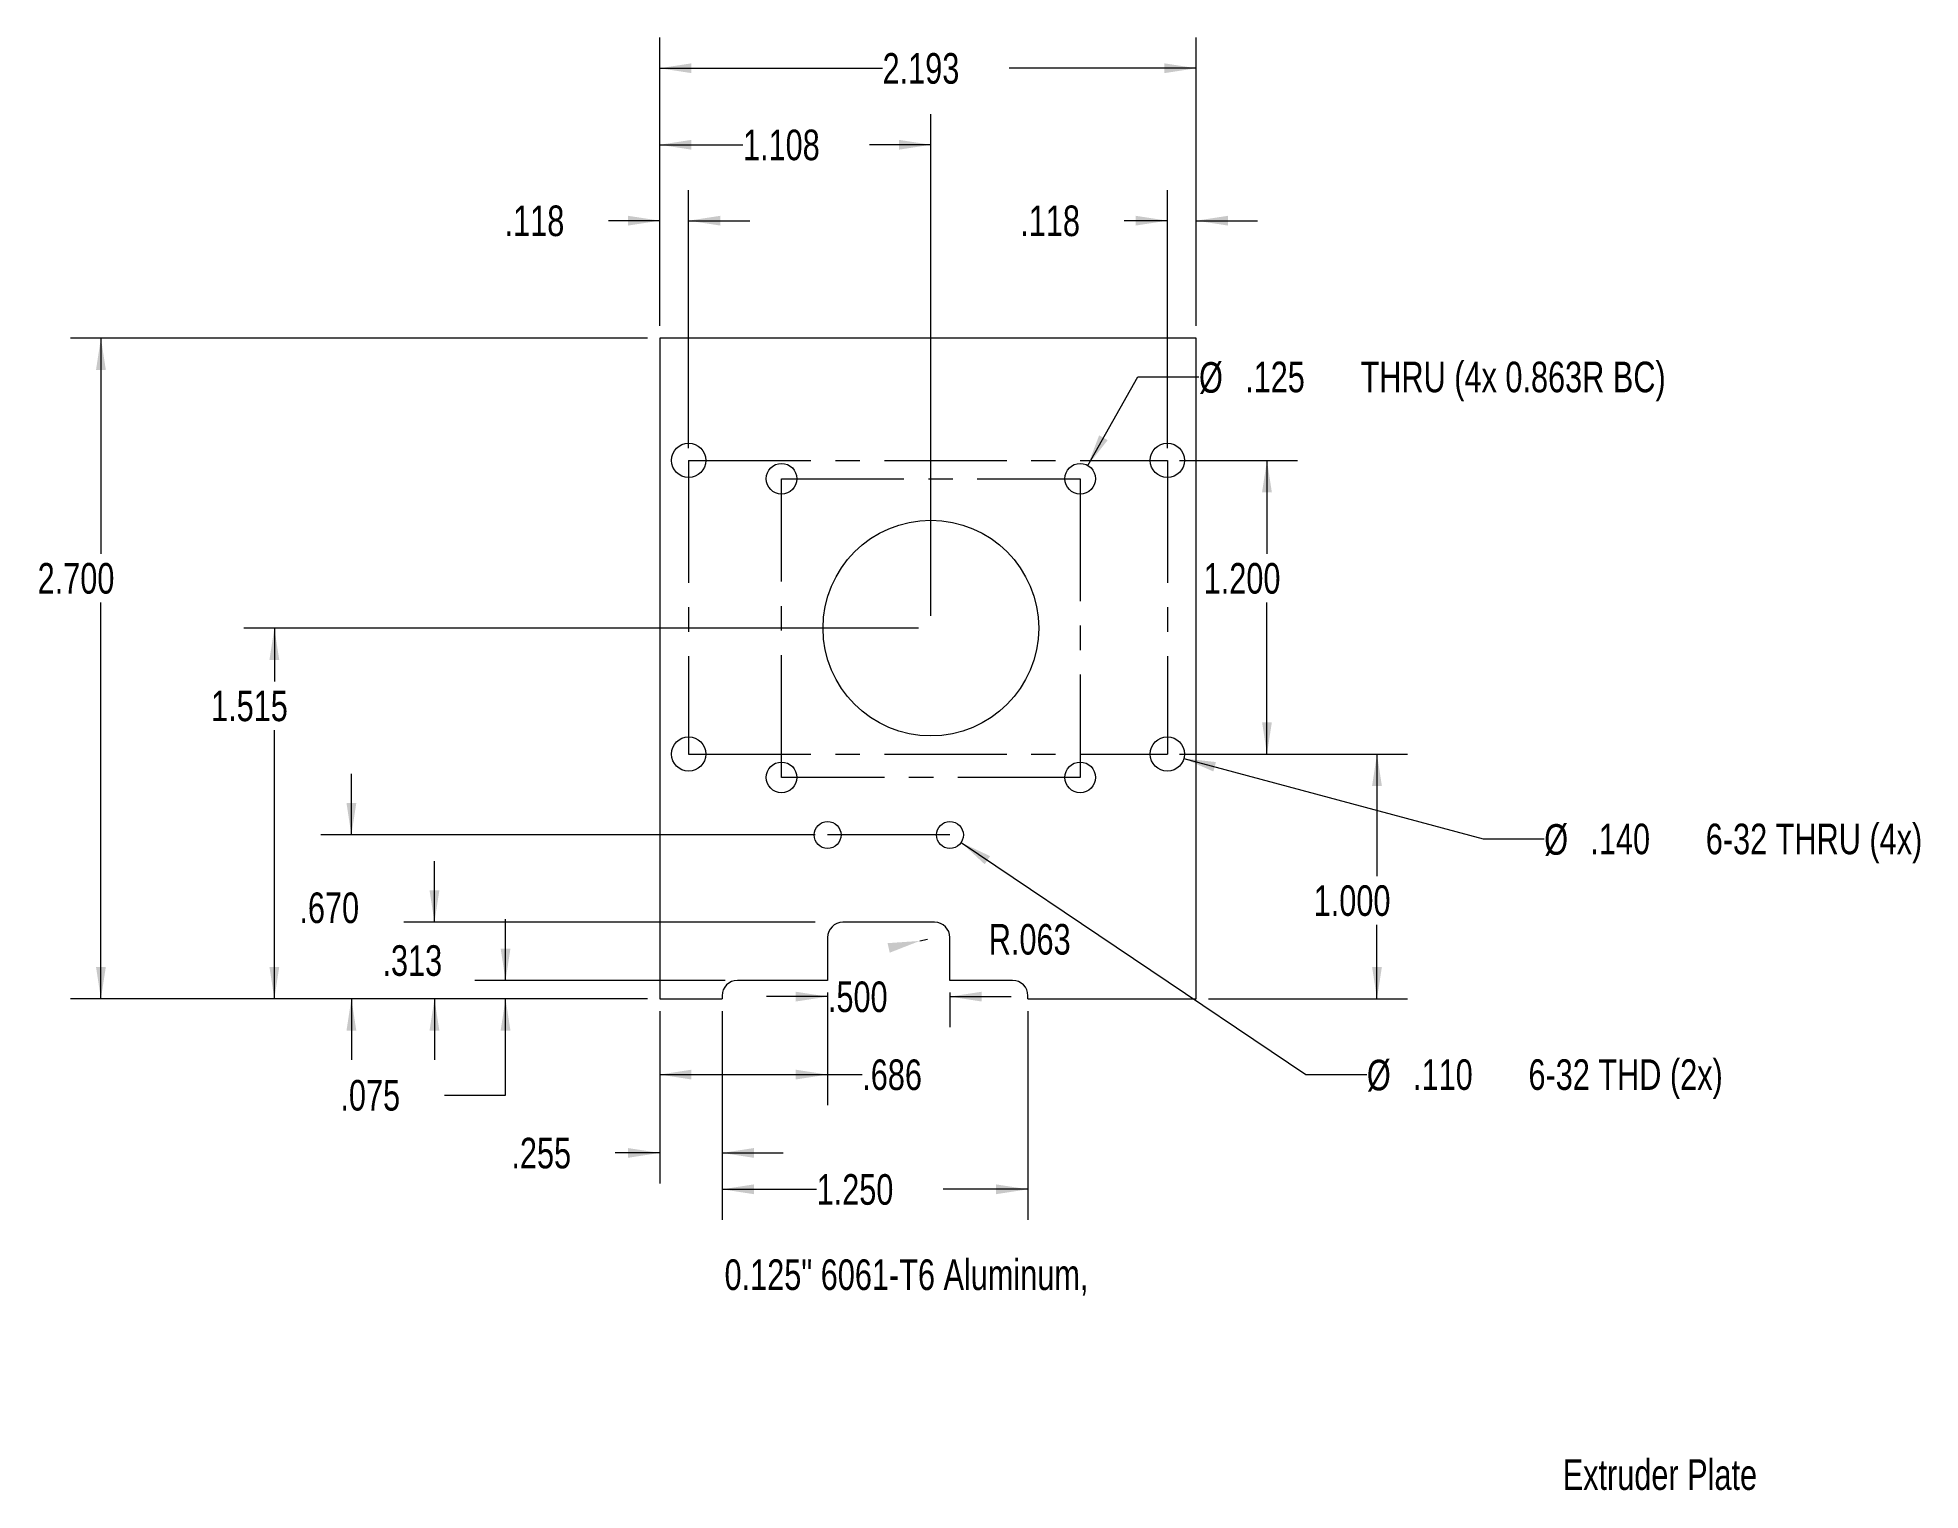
# Model space of a CAD drawing. Header units: inches. Extents: x 1.36 to 9.05, y 1.1 to 7.03.
import ezdxf

# ---------------------------------------------------------------- set-up
doc = ezdxf.new("R2010")
doc.units = ezdxf.units.IN
doc.header["$MEASUREMENT"] = 0
doc.linetypes.add('CENTERX2', pattern=[0.8, 0.5, -0.1, 0.1, -0.1])
doc.styles.add('SLDTEXTSTYLE0', font='TXT', dxfattribs={"width": 0.75})
doc.dimstyles.new('SLDDIMSTYLE0', dxfattribs={"dimtxt": 0.125, "dimasz": 0.13, "dimexe": 0, "dimexo": 0.0625, "dimgap": 0.03125, "dimtad": 0, "dimtih": 1, "dimtoh": 1, "dimrnd": 1e-09, "dimzin": 12, "dimdsep": 46, "dimlunit": 5, "dimtxsty": 'SLDTEXTSTYLE0', "dimsah": 1, "dimcen": 0.09, "dimadec": 0, "dimazin": 3, "dimtfac": 1, "dimtofl": 0, "dimtmove": 0, "dimatfit": 3, "dimfxl": 1, "dimfrac": 2, "dimtolj": 1, "dimtzin": 12, "dimarcsym": 0})
doc.dimstyles.new('SLDDIMSTYLE1', dxfattribs={"dimtxt": 0.125, "dimasz": 0.13, "dimexe": 0, "dimexo": 0.0625, "dimgap": 0.03125, "dimtad": 0, "dimtih": 1, "dimtoh": 1, "dimrnd": 1e-09, "dimzin": 4, "dimdsep": 46, "dimlunit": 5, "dimtxsty": 'SLDTEXTSTYLE0', "dimsah": 1, "dimcen": 0.09, "dimadec": 0, "dimazin": 1, "dimtfac": 1, "dimtofl": 0, "dimtmove": 0, "dimatfit": 3, "dimfxl": 1, "dimfrac": 2, "dimtolj": 1, "dimtzin": 12, "dimarcsym": 0})
doc.dimstyles.new('SLDDIMSTYLE2', dxfattribs={"dimtxt": 0.125, "dimasz": 0.13, "dimexe": 0, "dimexo": 0.0625, "dimgap": 0.03125, "dimtad": 0, "dimtih": 1, "dimtoh": 1, "dimrnd": 1e-09, "dimzin": 4, "dimdsep": 46, "dimlunit": 5, "dimtxsty": 'SLDTEXTSTYLE0', "dimsah": 1, "dimcen": 0, "dimadec": 0, "dimazin": 1, "dimtfac": 1, "dimtofl": 0, "dimtmove": 0, "dimatfit": 3, "dimfxl": 1, "dimfrac": 2, "dimtolj": 1, "dimtzin": 12, "dimarcsym": 0})
doc.dimstyles.new('SLDDIMSTYLE3', dxfattribs={"dimtxt": 0.125, "dimasz": 0.13, "dimexe": 0, "dimexo": 0.0625, "dimgap": 0.03125, "dimtad": 0, "dimtih": 1, "dimtoh": 1, "dimrnd": 1e-09, "dimzin": 12, "dimdsep": 46, "dimlunit": 5, "dimtxsty": 'SLDTEXTSTYLE0', "dimsah": 1, "dimcen": 0, "dimadec": 0, "dimazin": 3, "dimtfac": 1, "dimtofl": 0, "dimtmove": 0, "dimatfit": 3, "dimfxl": 1, "dimfrac": 2, "dimtolj": 1, "dimtzin": 12, "dimarcsym": 0})
doc.dimstyles.new('SLDDIMSTYLE4', dxfattribs={"dimtxt": 0.125, "dimasz": 0.13, "dimexe": 0, "dimexo": 0.0625, "dimgap": 0.03125, "dimtad": 0, "dimtih": 1, "dimtoh": 1, "dimrnd": 1e-09, "dimzin": 12, "dimdsep": 46, "dimlunit": 5, "dimtxsty": 'SLDTEXTSTYLE0', "dimsah": 1, "dimcen": 0.09, "dimadec": 0, "dimazin": 3, "dimtfac": 1, "dimtmove": 0, "dimatfit": 0, "dimfxl": 1, "dimfrac": 2, "dimtolj": 1, "dimtzin": 12, "dimarcsym": 0})
doc.dimstyles.new('SLDDIMSTYLE5', dxfattribs={"dimtxt": 0.125, "dimasz": 0.13, "dimexe": 0, "dimexo": 0.0625, "dimgap": 0.03125, "dimtad": 0, "dimtih": 1, "dimtoh": 1, "dimrnd": 1e-09, "dimzin": 4, "dimdsep": 46, "dimlunit": 5, "dimtxsty": 'SLDTEXTSTYLE0', "dimsah": 1, "dimcen": 0.09, "dimadec": 0, "dimazin": 1, "dimtfac": 1, "dimtmove": 0, "dimatfit": 0, "dimfxl": 1, "dimfrac": 2, "dimtolj": 1, "dimtzin": 12, "dimarcsym": 0})
doc.dimstyles.new('SLDDIMSTYLE6', dxfattribs={"dimtxt": 0.125, "dimasz": 0.13, "dimexe": 0, "dimexo": 0.0625, "dimgap": 0.03125, "dimtad": 0, "dimtih": 1, "dimtoh": 1, "dimrnd": 1e-09, "dimzin": 12, "dimdsep": 46, "dimlunit": 5, "dimtxsty": 'SLDTEXTSTYLE0', "dimsah": 1, "dimcen": 0, "dimadec": 0, "dimazin": 3, "dimtfac": 1, "dimtofl": 0, "dimtmove": 0, "dimatfit": 3, "dimfxl": 1, "dimfrac": 2, "dimtolj": 1, "dimtzin": 12, "dimarcsym": 0})

# ---------------------------------------------------------------- blocks, each defined once
blk = doc.blocks.new('*D1')
at = {"color": 7, "linetype": 'Continuous', "lineweight": 0}
for p, q in [((3.9014, 5.8573), (3.9014, 7.0347)), ((6.0943, 5.8573), (6.0943, 7.0347)), ((3.9014, 6.9097), (4.8123, 6.9097)), ((6.0943, 6.9097), (5.3295, 6.9097))]:
    blk.add_line(p, q, dxfattribs=at)
for points in [[(3.9014, 6.9097), (4.0314, 6.8897), (4.0314, 6.9297)], [(6.0943, 6.9097), (5.9643, 6.9297), (5.9643, 6.8897)]]:
    blk.add_solid(points, dxfattribs=at)
at = {"color": 7, "linetype": 'Continuous', "lineweight": 0, "insert": (4.8123, 6.9716, -0.0586), "char_height": 0.125, "attachment_point": 1, "style": 'SLDTEXTSTYLE0'}
blk.add_mtext('2.193', dxfattribs=at)
blk = doc.blocks.new('*D2')
at = {"color": 7, "linetype": 'Continuous', "lineweight": 0}
for p, q in [((3.8514, 5.8073), (1.4929, 5.8073)), ((1.6179, 5.8073), (1.6179, 4.9251)), ((1.6179, 3.1073), (1.6179, 4.7266)), ((3.8514, 3.1073), (1.4929, 3.1073))]:
    blk.add_line(p, q, dxfattribs=at)
for points in [[(1.6179, 5.8073), (1.5979, 5.6773), (1.6379, 5.6773)], [(1.6179, 3.1073), (1.6379, 3.2373), (1.5979, 3.2373)]]:
    blk.add_solid(points, dxfattribs=at)
at = {"color": 7, "linetype": 'Continuous', "lineweight": 0, "insert": (1.3593, 4.8878, -0.0586), "char_height": 0.125, "attachment_point": 1, "style": 'SLDTEXTSTYLE0'}
blk.add_mtext('2.700', dxfattribs=at)
blk = doc.blocks.new('*D3')
at = {"color": 7, "linetype": 'Continuous', "lineweight": 0}
for p, q in [((5.133, 3.7461), (6.5416, 2.7975)), ((6.5416, 2.7975), (6.7916, 2.7975))]:
    blk.add_line(p, q, dxfattribs=at)
blk.add_solid([(5.133, 3.7461), (5.2297, 3.6569), (5.252, 3.6901)], dxfattribs=at)
at = {"color": 7, "linetype": 'Continuous', "lineweight": 0, "char_height": 0.125, "attachment_point": 1, "style": 'SLDTEXTSTYLE0'}
for s, insert in [('%%c', (6.7916, 2.8581, -0.0586)), ('.110', (6.9801, 2.86, -0.0586)), ('6-32 THD (2x)', (7.4518, 2.86, -0.0586))]:
    blk.add_mtext(s, dxfattribs=dict(at, insert=insert))
blk = doc.blocks.new('*D4')
at = {"color": 7, "linetype": 'Continuous', "lineweight": 0}
for p, q in [((6.0438, 4.0891), (7.2663, 3.7604)), ((7.2663, 3.7604), (7.5163, 3.7604))]:
    blk.add_line(p, q, dxfattribs=at)
blk.add_solid([(6.0438, 4.0891), (6.1642, 4.0361), (6.1746, 4.0747)], dxfattribs=at)
at = {"color": 7, "linetype": 'Continuous', "lineweight": 0, "char_height": 0.125, "attachment_point": 1, "style": 'SLDTEXTSTYLE0'}
for s, insert in [('%%c', (7.5163, 3.821, -0.0586)), ('.140', (7.7048, 3.8229, -0.0586)), ('6-32 THRU (4x)', (8.1765, 3.8229, -0.0586))]:
    blk.add_mtext(s, dxfattribs=dict(at, insert=insert))
blk = doc.blocks.new('*D5')
at = {"color": 7, "linetype": 'Continuous', "lineweight": 0}
for p, q in [((5.6507, 5.2867), (5.8554, 5.6482)), ((5.8554, 5.6482), (6.1054, 5.6482))]:
    blk.add_line(p, q, dxfattribs=at)
blk.add_solid([(5.6507, 5.2867), (5.7321, 5.39), (5.6973, 5.4097)], dxfattribs=at)
at = {"color": 7, "linetype": 'Continuous', "lineweight": 0, "char_height": 0.125, "attachment_point": 1, "style": 'SLDTEXTSTYLE0'}
for s, insert in [('%%c', (6.1054, 5.7088, -0.0586)), ('.125', (6.2939, 5.7107, -0.0586)), ('THRU (4x 0.863R BC)', (6.7656, 5.7107, -0.0586))]:
    blk.add_mtext(s, dxfattribs=dict(at, insert=insert))
blk = doc.blocks.new('*D6')
at = {"color": 7, "linetype": 'Continuous', "lineweight": 0}
for p, q in [((6.0262, 5.3073), (6.5082, 5.3073)), ((6.3832, 5.3073), (6.3832, 4.9251)), ((6.3832, 4.1073), (6.3832, 4.7266)), ((6.0262, 4.1073), (6.5082, 4.1073))]:
    blk.add_line(p, q, dxfattribs=at)
for points in [[(6.3832, 5.3073), (6.3632, 5.1773), (6.4032, 5.1773)], [(6.3832, 4.1073), (6.4032, 4.2373), (6.3632, 4.2373)]]:
    blk.add_solid(points, dxfattribs=at)
at = {"color": 7, "linetype": 'Continuous', "lineweight": 0, "insert": (6.1246, 4.8878, -0.0586), "char_height": 0.125, "attachment_point": 1, "style": 'SLDTEXTSTYLE0'}
blk.add_mtext('1.200', dxfattribs=at)
blk = doc.blocks.new('*D7')
at = {"color": 7, "linetype": 'Continuous', "lineweight": 0}
for p, q in [((5.9762, 5.3573), (5.9762, 6.4118)), ((6.0943, 5.8573), (6.0943, 6.4118)), ((5.9762, 6.2868), (5.7999, 6.2868)), ((6.0943, 6.2868), (6.3443, 6.2868))]:
    blk.add_line(p, q, dxfattribs=at)
for points in [[(5.9762, 6.2868), (5.8462, 6.3068), (5.8462, 6.2668)], [(6.0943, 6.2868), (6.2243, 6.2668), (6.2243, 6.3068)]]:
    blk.add_solid(points, dxfattribs=at)
at = {"color": 7, "linetype": 'Continuous', "lineweight": 0, "insert": (5.3751, 6.3488, -0.0586), "char_height": 0.125, "attachment_point": 1, "style": 'SLDTEXTSTYLE0'}
blk.add_mtext('.118', dxfattribs=at)
blk = doc.blocks.new('*D8')
at = {"color": 7, "linetype": 'Continuous', "lineweight": 0}
for p, q in [((3.9014, 3.0573), (3.9014, 2.3524)), ((4.1564, 3.0573), (4.1564, 2.3524)), ((3.9014, 2.4774), (3.7201, 2.4774)), ((4.1564, 2.4774), (4.4064, 2.4774))]:
    blk.add_line(p, q, dxfattribs=at)
for points in [[(3.9014, 2.4774), (3.7714, 2.4974), (3.7714, 2.4574)], [(4.1564, 2.4774), (4.2864, 2.4574), (4.2864, 2.4974)]]:
    blk.add_solid(points, dxfattribs=at)
at = {"color": 7, "linetype": 'Continuous', "lineweight": 0, "insert": (3.2953, 2.5393, -0.0586), "char_height": 0.125, "attachment_point": 1, "style": 'SLDTEXTSTYLE0'}
blk.add_mtext('.255', dxfattribs=at)
blk = doc.blocks.new('*D9')
at = {"color": 7, "linetype": 'Continuous', "lineweight": 0}
for p, q in [((4.1564, 3.0573), (4.1564, 2.2038)), ((5.4064, 3.0573), (5.4064, 2.2038)), ((4.1564, 2.3288), (4.5427, 2.3288)), ((5.4064, 2.3288), (5.0599, 2.3288))]:
    blk.add_line(p, q, dxfattribs=at)
for points in [[(4.1564, 2.3288), (4.2864, 2.3088), (4.2864, 2.3488)], [(5.4064, 2.3288), (5.2764, 2.3488), (5.2764, 2.3088)]]:
    blk.add_solid(points, dxfattribs=at)
at = {"color": 7, "linetype": 'Continuous', "lineweight": 0, "insert": (4.5427, 2.3907, -0.0586), "char_height": 0.125, "attachment_point": 1, "style": 'SLDTEXTSTYLE0'}
blk.add_mtext('1.250', dxfattribs=at)
blk = doc.blocks.new('*D10')
at = {"color": 7, "linetype": 'Continuous', "lineweight": 0}
for p, q in [((2.9809, 3.4198), (2.9809, 3.6698)), ((4.5374, 3.4198), (2.8559, 3.4198)), ((3.8514, 3.1073), (2.8559, 3.1073)), ((2.9809, 3.1073), (2.9809, 2.8573))]:
    blk.add_line(p, q, dxfattribs=at)
for points in [[(2.9809, 3.4198), (3.0009, 3.5498), (2.9609, 3.5498)], [(2.9809, 3.1073), (2.9609, 2.9773), (3.0009, 2.9773)]]:
    blk.add_solid(points, dxfattribs=at)
at = {"color": 7, "linetype": 'Continuous', "lineweight": 0, "insert": (2.7684, 3.326, -0.0586), "char_height": 0.125, "attachment_point": 1, "style": 'SLDTEXTSTYLE0'}
blk.add_mtext('.313', dxfattribs=at)
blk = doc.blocks.new('*D11')
at = {"color": 7, "linetype": 'Continuous', "lineweight": 0}
for p, q in [((2.6415, 3.7768), (2.6415, 4.0268)), ((4.5374, 3.7768), (2.5165, 3.7768)), ((3.8514, 3.1073), (2.5165, 3.1073)), ((2.6415, 3.1073), (2.6415, 2.8573))]:
    blk.add_line(p, q, dxfattribs=at)
for points in [[(2.6415, 3.7768), (2.6615, 3.9068), (2.6215, 3.9068)], [(2.6415, 3.1073), (2.6215, 2.9773), (2.6615, 2.9773)]]:
    blk.add_solid(points, dxfattribs=at)
at = {"color": 7, "linetype": 'Continuous', "lineweight": 0, "insert": (2.429, 3.5417, -0.0586), "char_height": 0.125, "attachment_point": 1, "style": 'SLDTEXTSTYLE0'}
blk.add_mtext('.670', dxfattribs=at)
blk = doc.blocks.new('*D12')
at = {"color": 7, "linetype": 'Continuous', "lineweight": 0}
for p, q in [((6.0262, 4.1073), (6.9578, 4.1073)), ((6.8328, 4.1073), (6.8328, 3.6082)), ((6.8328, 3.1073), (6.8328, 3.4098)), ((6.1443, 3.1073), (6.9578, 3.1073))]:
    blk.add_line(p, q, dxfattribs=at)
for points in [[(6.8328, 4.1073), (6.8128, 3.9773), (6.8528, 3.9773)], [(6.8328, 3.1073), (6.8528, 3.2373), (6.8128, 3.2373)]]:
    blk.add_solid(points, dxfattribs=at)
at = {"color": 7, "linetype": 'Continuous', "lineweight": 0, "insert": (6.5742, 3.5709, -0.0586), "char_height": 0.125, "attachment_point": 1, "style": 'SLDTEXTSTYLE0'}
blk.add_mtext('1.000', dxfattribs=at)
blk = doc.blocks.new('*D13')
at = {"color": 7, "linetype": 'Continuous', "lineweight": 0}
for p, q in [((3.9014, 5.8573), (3.9014, 6.722)), ((5.0096, 4.6721), (5.0096, 6.722)), ((3.9014, 6.597), (4.2418, 6.597)), ((5.0096, 6.597), (4.759, 6.597))]:
    blk.add_line(p, q, dxfattribs=at)
for points in [[(3.9014, 6.597), (4.0314, 6.577), (4.0314, 6.617)], [(5.0096, 6.597), (4.8796, 6.617), (4.8796, 6.577)]]:
    blk.add_solid(points, dxfattribs=at)
at = {"color": 7, "linetype": 'Continuous', "lineweight": 0, "insert": (4.2418, 6.6589, -0.0586), "char_height": 0.125, "attachment_point": 1, "style": 'SLDTEXTSTYLE0'}
blk.add_mtext('1.108', dxfattribs=at)
blk = doc.blocks.new('*D14')
at = {"color": 7, "linetype": 'Continuous', "lineweight": 0}
for p, q in [((4.9596, 4.6221), (2.2016, 4.6221)), ((2.3266, 4.6221), (2.3266, 4.404)), ((2.3266, 3.1073), (2.3266, 4.2055)), ((3.8514, 3.1073), (2.2016, 3.1073))]:
    blk.add_line(p, q, dxfattribs=at)
for points in [[(2.3266, 4.6221), (2.3066, 4.4921), (2.3466, 4.4921)], [(2.3266, 3.1073), (2.3466, 3.2373), (2.3066, 3.2373)]]:
    blk.add_solid(points, dxfattribs=at)
at = {"color": 7, "linetype": 'Continuous', "lineweight": 0, "insert": (2.068, 4.3667, -0.0586), "char_height": 0.125, "attachment_point": 1, "style": 'SLDTEXTSTYLE0'}
blk.add_mtext('1.515', dxfattribs=at)
blk = doc.blocks.new('*D15')
at = {"color": 7, "linetype": 'Continuous', "lineweight": 0}
blk.add_line((4.9639, 3.3436), (4.9963, 3.3509), dxfattribs=at)
blk.add_solid([(4.9639, 3.3436), (4.8327, 3.3346), (4.8415, 3.2956)], dxfattribs=at)
at = {"color": 7, "linetype": 'Continuous', "lineweight": 0, "insert": (5.2463, 3.4128, -0.0586), "char_height": 0.125, "attachment_point": 1, "style": 'SLDTEXTSTYLE0'}
blk.add_mtext('R.063', dxfattribs=at)
blk = doc.blocks.new('*D16')
at = {"color": 7, "linetype": 'Continuous', "lineweight": 0}
for p, q in [((3.2715, 3.1823), (3.2715, 3.4323)), ((4.1689, 3.1823), (3.1465, 3.1823)), ((3.8514, 3.1073), (3.1465, 3.1073)), ((3.2715, 2.7136), (3.2715, 3.1073)), ((3.0215, 2.7136), (3.2715, 2.7136))]:
    blk.add_line(p, q, dxfattribs=at)
for points in [[(3.2715, 3.1823), (3.2915, 3.3123), (3.2515, 3.3123)], [(3.2715, 3.1073), (3.2515, 2.9773), (3.2915, 2.9773)]]:
    blk.add_solid(points, dxfattribs=at)
at = {"color": 7, "linetype": 'Continuous', "lineweight": 0, "insert": (2.5966, 2.7755, -0.0586), "char_height": 0.125, "attachment_point": 1, "style": 'SLDTEXTSTYLE0'}
blk.add_mtext('.075', dxfattribs=at)
blk = doc.blocks.new('*D17')
at = {"color": 7, "linetype": 'Continuous', "lineweight": 0}
for p, q in [((3.9014, 5.8573), (3.9014, 6.4118)), ((4.0195, 5.3573), (4.0195, 6.4118)), ((3.9014, 6.2868), (3.6925, 6.2868)), ((4.0195, 6.2868), (4.2695, 6.2868))]:
    blk.add_line(p, q, dxfattribs=at)
for points in [[(3.9014, 6.2868), (3.7714, 6.3068), (3.7714, 6.2668)], [(4.0195, 6.2868), (4.1495, 6.2668), (4.1495, 6.3068)]]:
    blk.add_solid(points, dxfattribs=at)
at = {"color": 7, "linetype": 'Continuous', "lineweight": 0, "insert": (3.2677, 6.3488, -0.0586), "char_height": 0.125, "attachment_point": 1, "style": 'SLDTEXTSTYLE0'}
blk.add_mtext('.118', dxfattribs=at)
blk = doc.blocks.new('*D18')
at = {"color": 7, "linetype": 'Continuous', "lineweight": 0}
for p, q in [((4.5874, 3.1323), (4.5874, 2.6725)), ((3.9014, 3.0573), (3.9014, 2.6725)), ((3.9014, 2.7975), (4.5874, 2.7975)), ((4.5874, 2.7975), (4.7292, 2.7975))]:
    blk.add_line(p, q, dxfattribs=at)
for points in [[(3.9014, 2.7975), (4.0314, 2.7775), (4.0314, 2.8175)], [(4.5874, 2.7975), (4.4574, 2.8175), (4.4574, 2.7775)]]:
    blk.add_solid(points, dxfattribs=at)
at = {"color": 7, "linetype": 'Continuous', "lineweight": 0, "insert": (4.7292, 2.8594, -0.0586), "char_height": 0.125, "attachment_point": 1, "style": 'SLDTEXTSTYLE0'}
blk.add_mtext('.686', dxfattribs=at)
blk = doc.blocks.new('*D19')
at = {"color": 7, "linetype": 'Continuous', "lineweight": 0}
for p, q in [((4.5874, 3.1161), (4.3374, 3.1161)), ((4.5874, 3.1323), (4.5874, 2.9911)), ((5.0874, 3.1323), (5.0874, 2.9911)), ((5.0874, 3.1161), (5.3374, 3.1161))]:
    blk.add_line(p, q, dxfattribs=at)
for points in [[(4.5874, 3.1161), (4.4574, 3.1361), (4.4574, 3.0961)], [(5.0874, 3.1161), (5.2174, 3.0961), (5.2174, 3.1361)]]:
    blk.add_solid(points, dxfattribs=at)
at = {"color": 7, "linetype": 'Continuous', "lineweight": 0, "insert": (4.5889, 3.178, -0.0586), "char_height": 0.125, "attachment_point": 1, "style": 'SLDTEXTSTYLE0'}
blk.add_mtext('.500', dxfattribs=at)

msp = doc.modelspace()

# ---------------------------------------------------------------- linework, layer by layer
at = {"color": 7, "linetype": 'Continuous', "lineweight": 15}
for p, q in [((6.0943, 5.8073), (3.9014, 5.8073)), ((3.9014, 5.8073), (3.9014, 3.1073)), ((6.0943, 3.1073), (6.0943, 5.8073)), ((5.0249, 3.4198), (4.6499, 3.4198)), ((4.5874, 3.3573), (4.5874, 3.1823)), ((5.0874, 3.1823), (5.0874, 3.3573)), ((4.5874, 3.1823), (4.2189, 3.1823)), ((5.3439, 3.1823), (5.0874, 3.1823)), ((3.9014, 3.1073), (4.1564, 3.1073)), ((4.1564, 3.1198), (4.1564, 3.1073)), ((5.4064, 3.1073), (5.4064, 3.1198)), ((5.4064, 3.1073), (6.0943, 3.1073))]:
    msp.add_line(p, q, dxfattribs=at)
at = {"color": 7, "linetype": 'CENTERX2', "lineweight": 0}
for p, q in [((4.0195, 5.3073), (5.9762, 5.3073)), ((4.0195, 5.3073), (4.0195, 4.1073)), ((4.3994, 5.2323), (5.6199, 5.2323)), ((4.3994, 4.0118), (4.3994, 5.2323)), ((5.6199, 5.2323), (5.6199, 4.0118)), ((5.9762, 5.3073), (5.9762, 4.1073)), ((4.0195, 4.1073), (5.9762, 4.1073)), ((5.6199, 4.0118), (4.3994, 4.0118)), ((5.0874, 3.7768), (4.5874, 3.7768))]:
    msp.add_line(p, q, dxfattribs=at)
at = {"color": 7, "linetype": 'Continuous', "lineweight": 15}
for centre, radius in [((4.0195, 5.3073), 0.07), ((5.9762, 5.3073), 0.07), ((4.3994, 5.2323), 0.0625), ((5.6199, 5.2323), 0.0625), ((5.0096, 4.6221), 0.4406), ((4.0195, 4.1073), 0.07), ((5.9762, 4.1073), 0.07), ((4.3994, 4.0118), 0.0625), ((5.6199, 4.0118), 0.0625), ((4.5874, 3.7768), 0.055), ((5.0874, 3.7768), 0.055)]:
    msp.add_circle(centre, radius, dxfattribs=at)
for centre, start, end in [((4.6499, 3.3573), 90, 180), ((5.0249, 3.3573), 0, 90), ((4.2189, 3.1198), 90, 180), ((5.3439, 3.1198), 0, 90)]:
    msp.add_arc(centre, 0.0625, start, end, dxfattribs=at)

# ---------------------------------------------------------------- texts
at = {"color": 7, "linetype": 'Continuous', "lineweight": 0, "char_height": 0.125, "attachment_point": 1, "style": 'SLDTEXTSTYLE0'}
for s, insert in [('0.125" 6061-T6 Aluminum,', (4.1665, 2.0424)), ('Extruder Plate', (7.5918, 1.2254))]:
    msp.add_mtext(s, dxfattribs=dict(at, insert=insert))

# ---------------------------------------------------------------- dimensions: what is measured, and where the dimension line sits
at = {"color": 7, "linetype": 'Continuous', "lineweight": 0}
for base, p1, p2, dimstyle, picture, middle in [((3.9014, 6.9097), (6.0943, 5.8073), (3.9014, 5.8073), 'SLDDIMSTYLE0', '*D1', (5.0709, 6.9097)), ((3.9014, 6.597), (5.0096, 4.6221), (3.9014, 5.8073), 'SLDDIMSTYLE0', '*D13', (4.5004, 6.597)), ((3.9014, 6.2868), (4.0195, 5.3073), (3.9014, 5.8073), 'SLDDIMSTYLE4', '*D17', (3.4801, 6.2868)), ((6.0943, 6.2868), (5.9762, 5.3073), (6.0943, 5.8073), 'SLDDIMSTYLE4', '*D7', (5.5875, 6.2868)), ((3.9014, 2.7975), (4.5874, 3.1823), (3.9014, 3.1073), 'SLDDIMSTYLE0', '*D18', (4.9416, 2.7975)), ((4.5874, 3.1161), (5.0874, 3.1823), (4.5874, 3.1823), 'SLDDIMSTYLE5', '*D19', (4.8013, 3.1161)), ((3.901388661, 2.4773847975), (4.156388661, 3.1073060574), (3.901388661, 3.1073060574), 'SLDDIMSTYLE4', '*D8', (3.5076878736, 2.4773847975)), ((5.4064, 2.3288), (4.1564, 3.1073), (5.4064, 3.1073), 'SLDDIMSTYLE1', '*D9', (4.8013, 2.3288))]:
    dim = msp.add_linear_dim(base=base, p1=p1, p2=p2, dimstyle=dimstyle, dxfattribs=at)
    dim.commit()
    dim.dimension.update_dxf_attribs({"geometry": picture, "text_midpoint": middle, "dimtype": 160})
for base, p1, p2, dimstyle, picture, middle in [((1.6179, 3.1073), (3.9014, 5.8073), (3.9014, 3.1073), 'SLDDIMSTYLE1', '*D2', (1.6179, 4.8259)), ((6.3832, 5.3073), (5.9762, 4.1073), (5.9762, 5.3073), 'SLDDIMSTYLE1', '*D6', (6.3832, 4.8259)), ((2.3266, 3.1073), (5.0096, 4.6221), (3.9014, 3.1073), 'SLDDIMSTYLE0', '*D14', (2.3266, 4.3048)), ((6.8328, 3.1073), (5.9762, 4.1073), (6.0943, 3.1073), 'SLDDIMSTYLE1', '*D12', (6.8328, 3.509)), ((2.6415, 3.1073), (4.5874, 3.7768), (3.9014, 3.1073), 'SLDDIMSTYLE5', '*D11', (2.6415, 3.4798)), ((2.9809, 3.1073), (4.5874, 3.4198), (3.9014, 3.1073), 'SLDDIMSTYLE4', '*D10', (2.9809, 3.2641)), ((3.2714674012, 3.1073060574), (4.218888661, 3.1823060574), (3.901388661, 3.1073060574), 'SLDDIMSTYLE4', '*D16', (3.2714674012, 2.71360527))]:
    dim = msp.add_linear_dim(base=base, p1=p1, p2=p2, angle=90, dimstyle=dimstyle, dxfattribs=at)
    dim.commit()
    dim.dimension.update_dxf_attribs({"geometry": picture, "text_midpoint": middle, "dimtype": 160})
for p1, p2, text, dimstyle, picture, middle in [((5.5891, 5.1779), (5.6507, 5.2867), '<> THRU (4x 0.863R BC)', 'SLDDIMSTYLE3', '*D5', (7.2237, 5.6482)), ((5.9086, 4.1255), (6.0438, 4.0891), '<> 6-32 THRU (4x)', 'SLDDIMSTYLE2', '*D4', (8.4038, 3.7604)), ((5.0418, 3.8075), (5.133, 3.7461), '<> 6-32 THD (2x)', 'SLDDIMSTYLE2', '*D3', (7.6359, 2.7975))]:
    dim = msp.add_diameter_dim_2p(p1=p1, p2=p2, text=text, dimstyle=dimstyle, dxfattribs=at)
    dim.commit()
    dim.dimension.update_dxf_attribs({"geometry": picture, "text_midpoint": middle, "dimtype": 163})
dim = msp.add_radius_dim(center=(5.0249, 3.3573), mpoint=(4.9639, 3.3436), dimstyle='SLDDIMSTYLE6', dxfattribs=at)
dim.commit()
dim.dimension.update_dxf_attribs({"geometry": '*D15', "text_midpoint": (5.5093, 3.3509), "dimtype": 164})

doc.saveas('drawing.dxf')
